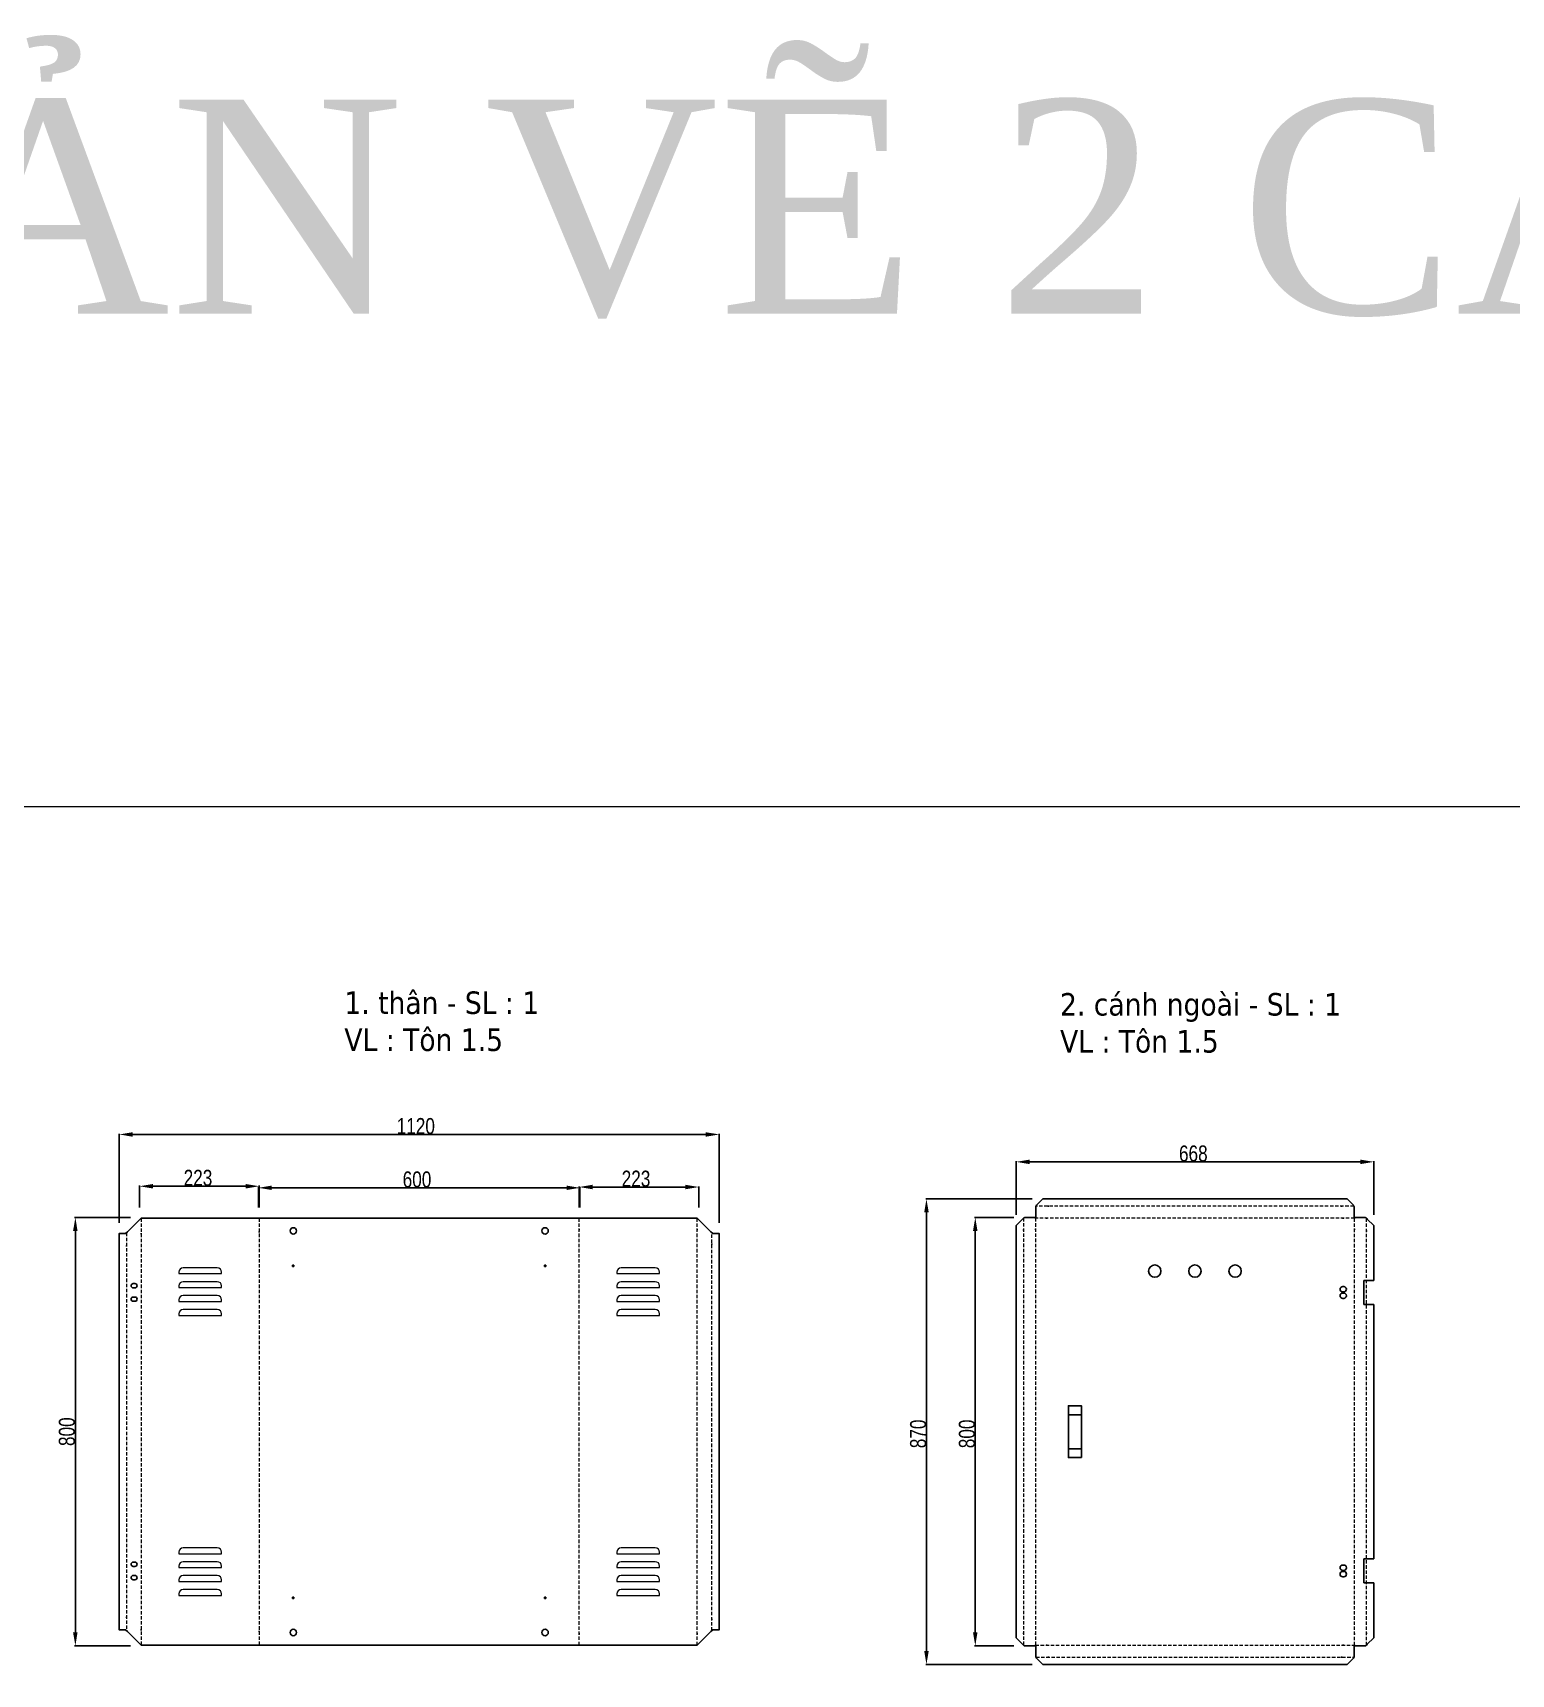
# Model space of a CAD drawing. Header units: inches. Extents: x 21 to 136330, y 8 to 58290.
# Drawn here: x 118291 to 121051, y 29254 to 32320 of the extents above; entities that cross this region are included whole.
import ezdxf
from ezdxf.enums import TextEntityAlignment as Align

# ---------------------------------------------------------------- set-up
doc = ezdxf.new("R2010")
doc.units = ezdxf.units.IN
doc.header["$MEASUREMENT"] = 0
doc.linetypes.add('HIDDEN', pattern=[9.525, 6.35, -3.175])
doc.layers.add('0 TĂNG CỨNG', color=7, linetype='Continuous', lineweight=15)
doc.layers.add('@.0.DM. NÉT ĐỨT', color=8, linetype='HIDDEN', lineweight=9)
for name, color, linetype in [('1-EMC-ACESS', 4, 'Continuous'), ('@.0.DM. NÉT CHÍNH', 7, 'Continuous'), ('@.DM. NÉT CẮT', 2, 'Continuous'), ('@.DM. ĐIỂM DẤU', 1, 'Continuous')]:
    doc.layers.add(name, color=color, linetype=linetype)
doc.layers.add('@.0.DM. KÍCH THƯỚC', color=8, linetype='Continuous', transparency=0.2)
doc.layers.add('@.0.DM. KÍCH THƯỚC @ 1', color=8, linetype='Continuous', transparency=0.2)
doc.styles.add('ARIAL', font='arial.ttf')
doc.styles.add('Note Text (ISO)', font='tahoma.ttf')
doc.styles.add('roman', font='roman.shx', dxfattribs={"width": 0.8})
doc.styles.add('Tahoma (Input Text)', font='tahoma.ttf')
doc.dimstyles.new('Kích thước Duy Mạnh', dxfattribs={"dimtxt": 30, "dimasz": 25, "dimexe": 1.25, "dimexo": 20, "dimtad": 1, "dimdec": 1, "dimtxsty": 'roman', "dimcen": 2.5, "dimclrd": 8, "dimclre": 8, "dimclrt": 2, "dimadec": 0, "dimazin": 0, "dimtfac": 1, "dimtdec": 1, "dimtix": 1, "dimtmove": 0, "dimatfit": 3, "dimfxl": 1, "dimtfillclr": 1, "dimarcsym": 0})

# ---------------------------------------------------------------- blocks, each defined once
blk = doc.blocks.new('KHUNG KT1')
at = {"color": 7}
blk.add_lwpolyline([(0, 0), (7128, 0), (7128, -5040), (0, -5040)], close=True, dxfattribs=at)
at = {"color": 1, "style": 'Tahoma (Input Text)', "flags": 8}
for tag, p in [('#03', (1514.7, -4846.3)), ('#01', (328.9, -4851.1)), ('#05', (2819, -4851.1)), ('#07', (4424, -4851.1)), ('#09', (5172.9, -4851.1)), ('#02', (189.8, -4995.1)), ('#04', (1755.3, -4995.1)), ('#06', (2727.8, -4995.1)), ('#08', (4382.7, -4995.1)), ('#10', (5172.9, -4995.1))]:
    blk.add_attdef(tag, p, '', height=60, dxfattribs=at)
blk.add_attdef('#11', text='', height=60, dxfattribs=at).set_placement((6996, -4961.6), align=Align.CENTER)
at = {"layer": '0 TĂNG CỨNG', "color": 1, "style": 'ARIAL'}
blk.add_attdef('#12', (852.8, -4987.6), '', height=60, dxfattribs=at)
blk = doc.blocks.new('*D1748')
at = {"layer": '@.0.DM. KÍCH THƯỚC', "color": 8, "lineweight": -2, "transparency": 16777216}
for p, q in [((118452.4, 30097.2), (118452.4, 30263.5)), ((119572.7, 30097.2), (119572.7, 30263.5))]:
    blk.add_line(p, q, dxfattribs=at)
at = {"layer": '@.0.DM. KÍCH THƯỚC', "lineweight": -2, "transparency": 16777216}
blk.add_line((119547.7, 30262.3), (118477.4, 30262.3), dxfattribs=at)
at = {"layer": '@.0.DM. KÍCH THƯỚC', "transparency": 16777216}
for points in [[(118477.4, 30266.4), (118477.4, 30258.1), (118452.4, 30262.3)], [(119547.7, 30266.4), (119547.7, 30258.1), (119572.7, 30262.3)]]:
    blk.add_solid(points, dxfattribs=at)
at = {"layer": 'Defpoints', "color": 0, "transparency": 16777216}
for p in [(118452.4, 30262.3), (118452.4, 30077.2), (119572.7, 30077.2)]:
    blk.add_point(p, dxfattribs=at)
at = {"layer": '@.0.DM. KÍCH THƯỚC', "color": 2, "transparency": 16777216, "insert": (118970.5, 30292.9), "char_height": 30, "attachment_point": 1, "style": 'roman'}
blk.add_mtext('1120', dxfattribs=at)
blk = doc.blocks.new('*D1749')
at = {"layer": '@.0.DM. KÍCH THƯỚC', "color": 8, "lineweight": -2, "transparency": 16777216}
for p, q in [((118490.4, 30125.7), (118490.4, 30166.8)), ((118713.8, 30125.7), (118713.8, 30166.8))]:
    blk.add_line(p, q, dxfattribs=at)
at = {"layer": '@.0.DM. KÍCH THƯỚC', "lineweight": -2, "transparency": 16777216}
blk.add_line((118515.4, 30165.5), (118688.8, 30165.5), dxfattribs=at)
at = {"layer": '@.0.DM. KÍCH THƯỚC', "transparency": 16777216}
for points in [[(118515.4, 30169.7), (118515.4, 30161.4), (118490.4, 30165.5)], [(118688.8, 30169.7), (118688.8, 30161.4), (118713.8, 30165.5)]]:
    blk.add_solid(points, dxfattribs=at)
at = {"layer": 'Defpoints', "color": 0, "transparency": 16777216}
for p in [(118713.8, 30165.5), (118490.4, 30105.7), (118713.8, 30105.7)]:
    blk.add_point(p, dxfattribs=at)
at = {"layer": '@.0.DM. KÍCH THƯỚC', "color": 2, "transparency": 16777216, "insert": (118572.8, 30196.2), "char_height": 30, "attachment_point": 1, "style": 'roman'}
blk.add_mtext('223', dxfattribs=at)
blk = doc.blocks.new('*D1750')
at = {"layer": '@.0.DM. KÍCH THƯỚC', "color": 8, "lineweight": -2, "transparency": 16777216}
for p, q in [((118712.3, 30125.7), (118712.3, 30163.9)), ((119312.7, 30125.7), (119312.7, 30163.9))]:
    blk.add_line(p, q, dxfattribs=at)
at = {"layer": '@.0.DM. KÍCH THƯỚC', "lineweight": -2, "transparency": 16777216}
blk.add_line((118737.3, 30162.6), (119287.7, 30162.6), dxfattribs=at)
at = {"layer": '@.0.DM. KÍCH THƯỚC', "transparency": 16777216}
for points in [[(118737.3, 30166.8), (118737.3, 30158.5), (118712.3, 30162.6)], [(119287.7, 30166.8), (119287.7, 30158.5), (119312.7, 30162.6)]]:
    blk.add_solid(points, dxfattribs=at)
at = {"layer": 'Defpoints', "color": 0, "transparency": 16777216}
for p in [(119312.7, 30162.6), (118712.3, 30105.7), (119312.7, 30105.7)]:
    blk.add_point(p, dxfattribs=at)
at = {"layer": '@.0.DM. KÍCH THƯỚC', "color": 2, "transparency": 16777216, "insert": (118981.7, 30193.3), "char_height": 30, "attachment_point": 1, "style": 'roman'}
blk.add_mtext('600', dxfattribs=at)
blk = doc.blocks.new('*D1751')
at = {"layer": '@.0.DM. KÍCH THƯỚC', "color": 8, "lineweight": -2, "transparency": 16777216}
for p, q in [((119311.2, 30125.7), (119311.2, 30165.3)), ((119534.6, 30125.7), (119534.6, 30165.3))]:
    blk.add_line(p, q, dxfattribs=at)
at = {"layer": '@.0.DM. KÍCH THƯỚC', "lineweight": -2, "transparency": 16777216}
blk.add_line((119509.6, 30164.1), (119336.2, 30164.1), dxfattribs=at)
at = {"layer": '@.0.DM. KÍCH THƯỚC', "transparency": 16777216}
for points in [[(119336.2, 30168.3), (119336.2, 30159.9), (119311.2, 30164.1)], [(119509.6, 30168.3), (119509.6, 30159.9), (119534.6, 30164.1)]]:
    blk.add_solid(points, dxfattribs=at)
at = {"layer": 'Defpoints', "color": 0, "transparency": 16777216}
for p in [(119311.2, 30164.1), (119311.2, 30105.7), (119534.6, 30105.7)]:
    blk.add_point(p, dxfattribs=at)
at = {"layer": '@.0.DM. KÍCH THƯỚC', "color": 2, "transparency": 16777216, "insert": (119390.6, 30194.7), "char_height": 30, "attachment_point": 1, "style": 'roman'}
blk.add_mtext('223', dxfattribs=at)
blk = doc.blocks.new('*D1792')
at = {"layer": '@.0.DM. KÍCH THƯỚC', "color": 8, "lineweight": -2, "transparency": 16777216}
for p, q in [((118473.3, 30107.2), (118369.3, 30107.2)), ((118473.4, 29307.2), (118369.3, 29307.2))]:
    blk.add_line(p, q, dxfattribs=at)
at = {"layer": '@.0.DM. KÍCH THƯỚC', "lineweight": -2, "transparency": 16777216}
blk.add_line((118370.6, 30082.2), (118370.6, 29332.2), dxfattribs=at)
at = {"layer": '@.0.DM. KÍCH THƯỚC', "transparency": 16777216}
for points in [[(118366.4, 30082.2), (118374.7, 30082.2), (118370.6, 30107.2)], [(118366.4, 29332.2), (118374.7, 29332.2), (118370.6, 29307.2)]]:
    blk.add_solid(points, dxfattribs=at)
at = {"layer": 'Defpoints', "color": 0, "transparency": 16777216}
for p in [(118493.3, 30107.2), (118370.6, 29307.2), (118493.4, 29307.2)]:
    blk.add_point(p, dxfattribs=at)
at = {"layer": '@.0.DM. KÍCH THƯỚC', "color": 2, "transparency": 16777216, "insert": (118354.9, 29707.2), "char_height": 30, "attachment_point": 5, "rotation": 90, "style": 'roman'}
blk.add_mtext('800', dxfattribs=at)
blk = doc.blocks.new('*D1793')
at = {"layer": '@.0.DM. KÍCH THƯỚC', "color": 8, "lineweight": -2, "transparency": 16777216}
for p, q in [((120157, 30142), (119958.4, 30142)), ((120157, 29272.4), (119958.4, 29272.4))]:
    blk.add_line(p, q, dxfattribs=at)
at = {"layer": '@.0.DM. KÍCH THƯỚC', "lineweight": -2, "transparency": 16777216}
blk.add_line((119959.6, 30117), (119959.6, 29297.4), dxfattribs=at)
at = {"layer": '@.0.DM. KÍCH THƯỚC', "transparency": 16777216}
for points in [[(119955.5, 30117), (119963.8, 30117), (119959.6, 30142)], [(119955.5, 29297.4), (119963.8, 29297.4), (119959.6, 29272.4)]]:
    blk.add_solid(points, dxfattribs=at)
at = {"layer": 'Defpoints', "color": 0, "transparency": 16777216}
for p in [(120177, 30142), (119959.6, 29272.4), (120177, 29272.4)]:
    blk.add_point(p, dxfattribs=at)
at = {"layer": '@.0.DM. KÍCH THƯỚC', "color": 2, "transparency": 16777216, "insert": (119929, 29676.3), "char_height": 30, "attachment_point": 1, "rotation": 90, "style": 'roman'}
blk.add_mtext('870', dxfattribs=at)
blk = doc.blocks.new('*D1794')
at = {"layer": '@.0.DM. KÍCH THƯỚC', "color": 8, "lineweight": -2, "transparency": 16777216}
for p, q in [((120127.1, 30112.1), (120127.1, 30212.3)), ((120794.7, 30112.1), (120794.7, 30212.3))]:
    blk.add_line(p, q, dxfattribs=at)
at = {"layer": '@.0.DM. KÍCH THƯỚC', "lineweight": -2, "transparency": 16777216}
blk.add_line((120152.1, 30211.1), (120769.7, 30211.1), dxfattribs=at)
at = {"layer": '@.0.DM. KÍCH THƯỚC', "transparency": 16777216}
for points in [[(120152.1, 30215.3), (120152.1, 30206.9), (120127.1, 30211.1)], [(120769.7, 30215.3), (120769.7, 30206.9), (120794.7, 30211.1)]]:
    blk.add_solid(points, dxfattribs=at)
at = {"layer": 'Defpoints', "color": 0, "transparency": 16777216}
for p in [(120794.7, 30211.1), (120127.1, 30092.1), (120794.7, 30092.1)]:
    blk.add_point(p, dxfattribs=at)
at = {"layer": '@.0.DM. KÍCH THƯỚC', "color": 2, "transparency": 16777216, "insert": (120431.1, 30241.7), "char_height": 30, "attachment_point": 1, "style": 'roman'}
blk.add_mtext('668', dxfattribs=at)
blk = doc.blocks.new('*D1795')
at = {"layer": '@.0.DM. KÍCH THƯỚC', "color": 8, "lineweight": -2, "transparency": 16777216}
for p, q in [((120122.5, 30107.2), (120049.5, 30107.2)), ((120122.5, 29307.2), (120049.5, 29307.2))]:
    blk.add_line(p, q, dxfattribs=at)
at = {"layer": '@.0.DM. KÍCH THƯỚC', "lineweight": -2, "transparency": 16777216}
blk.add_line((120050.8, 29332.2), (120050.8, 30082.2), dxfattribs=at)
at = {"layer": '@.0.DM. KÍCH THƯỚC', "transparency": 16777216}
for points in [[(120046.6, 30082.2), (120054.9, 30082.2), (120050.8, 30107.2)], [(120046.6, 29332.2), (120054.9, 29332.2), (120050.8, 29307.2)]]:
    blk.add_solid(points, dxfattribs=at)
at = {"layer": 'Defpoints', "color": 0, "transparency": 16777216}
for p in [(120050.8, 30107.2), (120142.5, 30107.2), (120142.5, 29307.2)]:
    blk.add_point(p, dxfattribs=at)
at = {"layer": '@.0.DM. KÍCH THƯỚC', "color": 2, "transparency": 16777216, "insert": (120020.1, 29676.3), "char_height": 30, "attachment_point": 1, "rotation": 90, "style": 'roman'}
blk.add_mtext('800', dxfattribs=at)

msp = doc.modelspace()

# ---------------------------------------------------------------- linework, layer by layer
at = {"layer": '@.0.DM. KÍCH THƯỚC'}
msp.add_lwpolyline([(120224.6855, 29738.9195), (120248.8355, 29738.9195), (120248.8355, 29675.4195), (120224.6855, 29675.4195)], close=True, dxfattribs=at)
at = {"layer": '@.0.DM. NÉT CHÍNH'}
for p, q in [((120165.0062, 30129.9553), (120177.0062, 30141.9553)), ((120177.0062, 30141.9553), (120744.8648, 30141.9553)), ((120744.8648, 30141.9553), (120756.8648, 30129.9553)), ((120127.1497, 30092.0988), (120139.1497, 30104.0988)), ((120162.332, 30107.1695), (120142.5426, 30107.1695)), ((120163.6355, 30126.5624), (120163.9811, 30127.4177)), ((120163.6355, 30107.1695), (120163.6355, 30126.5624)), ((120163.6355, 30107.1695), (120163.6355, 30105.8659)), ((120163.9811, 30127.4177), (120164.0924, 30127.6934)), ((120164.0924, 30127.6934), (120165.0062, 30129.9553)), ((120756.8648, 30129.9553), (120757.7786, 30127.6934)), ((120757.7786, 30127.6934), (120757.89, 30127.4177)), ((120757.89, 30127.4177), (120758.2355, 30126.5624)), ((120758.2355, 30126.5624), (120758.2355, 30107.1695)), ((120758.2355, 30107.1695), (120758.2355, 30105.8659)), ((120759.5391, 30107.1695), (120779.3285, 30107.1695)), ((120782.7214, 30104.0988), (120794.7214, 30092.0988)), ((120127.1497, 29322.2402), (120127.1497, 30092.0988)), ((120794.7214, 30092.0988), (120794.7214, 29989.6695)), ((120776.3285, 29944.6695), (120776.3285, 29989.6695)), ((120776.3285, 29989.6695), (120794.7214, 29989.6695)), ((120794.7214, 29944.6695), (120776.3285, 29944.6695)), ((120794.7214, 29944.6695), (120794.7214, 29469.6695)), ((120776.3285, 29469.6695), (120794.7214, 29469.6695)), ((120776.3285, 29424.6695), (120776.3285, 29469.6695)), ((120794.7214, 29424.6695), (120776.3285, 29424.6695)), ((120794.7214, 29424.6695), (120794.7214, 29322.2402)), ((120139.1497, 29310.2402), (120127.1497, 29322.2402)), ((120162.332, 29307.1695), (120142.5426, 29307.1695)), ((120163.6355, 29307.1695), (120163.6355, 29308.473)), ((120163.6355, 29287.7766), (120163.6355, 29307.1695)), ((120758.2355, 29307.1695), (120758.2355, 29308.473)), ((120758.2355, 29307.1695), (120758.2355, 29287.7766)), ((120759.5391, 29307.1695), (120779.3285, 29307.1695)), ((120794.7214, 29322.2402), (120782.7214, 29310.2402)), ((120163.9811, 29286.9212), (120163.6355, 29287.7766)), ((120164.0924, 29286.6456), (120163.9811, 29286.9212)), ((120165.0062, 29284.3836), (120164.0924, 29286.6456)), ((120177.0062, 29272.3836), (120165.0062, 29284.3836)), ((120756.8648, 29284.3836), (120744.8648, 29272.3836)), ((120757.89, 29286.9212), (120756.8648, 29284.3836)), ((120758.2355, 29287.7766), (120757.89, 29286.9212)), ((120744.8648, 29272.3836), (120177.0062, 29272.3836))]:
    msp.add_line(p, q, dxfattribs=at)
msp.add_lwpolyline([(118464.3604, 29337.1695), (118452.3604, 29337.1695), (118452.3604, 30077.1695), (118464.3604, 30077.1695), (118467.7533, 30080.1695), (118493.2533, 30105.6695), (119531.825, 30105.6695), (119557.325, 30080.1695), (119560.7179, 30077.1695), (119572.7179, 30077.1695), (119572.7179, 29337.1695), (119560.7179, 29337.1695), (119557.325, 29334.1695), (119531.825, 29308.6695), (118493.2533, 29308.6695), (118467.7533, 29334.1695)], close=True, dxfattribs=at)
for centre, start, end in [((120163.6355, 30107.1695), 180, 270), ((120758.2355, 30107.1695), 270, 0), ((120163.6355, 29307.1695), 90, 180), ((120758.2355, 29307.1695), 0, 90)]:
    msp.add_arc(centre, 1.3035, start, end, dxfattribs=at)
for points in [[(120141.4116, 30106.4449), (120140.6136, 30105.7984), (120139.8817, 30104.946), (120139.1497, 30104.0988)], [(120142.5426, 30107.1695), (120142.1508, 30106.9881), (120141.7742, 30106.7386), (120141.4116, 30106.4449)], [(120780.4594, 30106.4449), (120780.0969, 30106.7386), (120779.7202, 30106.9881), (120779.3285, 30107.1695)], [(120782.7214, 30104.0988), (120781.9894, 30104.946), (120781.2574, 30105.7984), (120780.4594, 30106.4449)], [(120139.1497, 29310.2402), (120139.8748, 29309.401), (120140.5962, 29308.5547), (120141.4116, 29307.894)], [(120141.4116, 29307.894), (120141.7667, 29307.6064), (120142.1411, 29307.3553), (120142.5426, 29307.1695)], [(120779.3285, 29307.1695), (120780.5826, 29307.7501), (120781.6568, 29309.0081), (120782.7214, 29310.2402)]]:
    msp.add_open_spline(points, degree=3, dxfattribs=at)
at = {"layer": '@.0.DM. NÉT ĐỨT'}
for p, q in [((118493.4497, 30105.6695), (118493.4497, 29308.6695)), ((118713.8427, 30105.6695), (118713.8427, 29308.6695)), ((119311.2356, 29308.6695), (119311.2356, 30105.6695)), ((119531.6285, 29308.6695), (119531.6285, 30105.6695)), ((120140.8462, 30105.9448), (120140.8462, 29308.3942)), ((120757.5502, 30128.2589), (120164.3209, 30128.2589)), ((120781.0249, 29308.3922), (120781.0249, 30105.9454)), ((118466.0568, 30078.6695), (118466.0568, 29335.6695)), ((119559.0214, 29335.6695), (119559.0214, 30078.6695)), ((120164.3209, 29286.0801), (120757.5502, 29286.0801))]:
    msp.add_line(p, q, dxfattribs=at)
msp.add_lwpolyline([(120758.632, 29308.473), (120758.632, 30105.8659), (120163.2391, 30105.8659), (120163.2391, 29308.473)], close=True, dxfattribs=at)
at = {"layer": '@.0.DM. NÉT ĐỨT', "color": 2, "linetype": 'Continuous'}
for points in [[(118635.6462, 30013.2891), (118571.6462, 30013.2891, 0.414213562), (118563.6462, 30005.2891), (118563.6462, 30002.2891), (118643.6462, 30002.2891), (118643.6462, 30005.2891, 0.414213562)], [(119453.432, 30013.2891), (119389.432, 30013.2891, 0.414213562), (119381.432, 30005.2891), (119381.432, 30002.2891), (119461.432, 30002.2891), (119461.432, 30005.2891, 0.414213562)], [(118635.6462, 29987.2891), (118571.6462, 29987.2891, 0.414213562), (118563.6462, 29979.2891), (118563.6462, 29976.2891), (118643.6462, 29976.2891), (118643.6462, 29979.2891, 0.414213562)], [(119453.432, 29987.2891), (119389.432, 29987.2891, 0.414213562), (119381.432, 29979.2891), (119381.432, 29976.2891), (119461.432, 29976.2891), (119461.432, 29979.2891, 0.414213562)], [(118635.6462, 29961.2891), (118571.6462, 29961.2891, 0.414213562), (118563.6462, 29953.2891), (118563.6462, 29950.2891), (118643.6462, 29950.2891), (118643.6462, 29953.2891, 0.414213562)], [(119453.432, 29961.2891), (119389.432, 29961.2891, 0.414213562), (119381.432, 29953.2891), (119381.432, 29950.2891), (119461.432, 29950.2891), (119461.432, 29953.2891, 0.414213562)], [(118635.6462, 29935.2891), (118571.6462, 29935.2891, 0.414213562), (118563.6462, 29927.2891), (118563.6462, 29924.2891), (118643.6462, 29924.2891), (118643.6462, 29927.2891, 0.414213562)], [(119453.432, 29935.2891), (119389.432, 29935.2891, 0.414213562), (119381.432, 29927.2891), (119381.432, 29924.2891), (119461.432, 29924.2891), (119461.432, 29927.2891, 0.414213562)], [(118635.6462, 29490.2891), (118571.6462, 29490.2891, 0.414213562), (118563.6462, 29482.2891), (118563.6462, 29479.2891), (118643.6462, 29479.2891), (118643.6462, 29482.2891, 0.414213562)], [(119453.432, 29490.2891), (119389.432, 29490.2891, 0.414213562), (119381.432, 29482.2891), (119381.432, 29479.2891), (119461.432, 29479.2891), (119461.432, 29482.2891, 0.414213562)], [(118635.6462, 29464.2891), (118571.6462, 29464.2891, 0.414213562), (118563.6462, 29456.2891), (118563.6462, 29453.2891), (118643.6462, 29453.2891), (118643.6462, 29456.2891, 0.414213562)], [(119453.432, 29464.2891), (119389.432, 29464.2891, 0.414213562), (119381.432, 29456.2891), (119381.432, 29453.2891), (119461.432, 29453.2891), (119461.432, 29456.2891, 0.414213562)], [(118635.6462, 29438.2891), (118571.6462, 29438.2891, 0.414213562), (118563.6462, 29430.2891), (118563.6462, 29427.2891), (118643.6462, 29427.2891), (118643.6462, 29430.2891, 0.414213562)], [(119453.432, 29438.2891), (119389.432, 29438.2891, 0.414213562), (119381.432, 29430.2891), (119381.432, 29427.2891), (119461.432, 29427.2891), (119461.432, 29430.2891, 0.414213562)], [(118635.6462, 29412.2891), (118571.6462, 29412.2891, 0.414213562), (118563.6462, 29404.2891), (118563.6462, 29401.2891), (118643.6462, 29401.2891), (118643.6462, 29404.2891, 0.414213562)], [(119453.432, 29412.2891), (119389.432, 29412.2891, 0.414213562), (119381.432, 29404.2891), (119381.432, 29401.2891), (119461.432, 29401.2891), (119461.432, 29404.2891, 0.414213562)]]:
    msp.add_lwpolyline(points, format="xyb", close=True, dxfattribs=at)
at = {"layer": '@.DM. NÉT CẮT'}
for points in [[(118478.7533, 29975.6695), (118481.7533, 29975.6695, 1), (118481.7533, 29983.6695), (118478.7533, 29983.6695, 1)], [(118478.7533, 29950.6695), (118481.7533, 29950.6695, 1), (118481.7533, 29958.6695), (118478.7533, 29958.6695, 1)], [(120738.6355, 29968.1695), (120736.9355, 29968.1695, -1), (120736.9355, 29978.1695), (120738.6355, 29978.1695, -1)], [(120738.6355, 29956.1695), (120736.9355, 29956.1695, -1), (120736.9355, 29966.1695), (120738.6355, 29966.1695, -1)], [(118478.7533, 29455.6695), (118481.7533, 29455.6695, 1), (118481.7533, 29463.6695), (118478.7533, 29463.6695, 1)], [(120738.9355, 29448.1695), (120736.9355, 29448.1695, -1), (120736.9355, 29458.1695), (120738.9355, 29458.1695, -1)], [(118481.7533, 29438.6695), (118478.7533, 29438.6695, 1), (118478.7533, 29430.6695), (118481.7533, 29430.6695, 1)], [(120738.9355, 29436.1695), (120736.9355, 29436.1695, -1), (120736.9355, 29446.1695), (120738.9355, 29446.1695, -1)]]:
    msp.add_lwpolyline(points, format="xyb", close=True, dxfattribs=at)
msp.add_lwpolyline([(120248.8355, 29658.6695), (120224.6855, 29658.6695), (120224.6855, 29755.6695), (120248.8355, 29755.6695)], close=True, dxfattribs=at)
for centre, radius in [((118777.5391, 30082.1695), 6), ((119247.5391, 30082.1695), 6), ((120385.9355, 30007.1695), 11.5), ((120460.9355, 30007.1695), 11.5), ((120535.9355, 30007.1695), 11.5), ((118777.5391, 29332.1695), 6), ((119247.5391, 29332.1695), 6)]:
    msp.add_circle(centre, radius, dxfattribs=at)
at = {"layer": '@.DM. ĐIỂM DẤU'}
for p, q in [((120183.2391, 30105.8659), (120185.2391, 30105.8659)), ((120185.9603, 30128.2589), (120187.9603, 30128.2589)), ((120735.9108, 30128.2589), (120733.9108, 30128.2589)), ((120738.632, 30105.8659), (120736.632, 30105.8659)), ((118493.4497, 30078.1925), (118493.4497, 30076.1925)), ((118713.8427, 30080.9039), (118713.8427, 30078.9039)), ((119311.2356, 30085.6695), (119311.2356, 30083.6695)), ((119531.6285, 30085.6695), (119531.6285, 30083.6695)), ((120140.8462, 30084.6196), (120140.8462, 30082.6196)), ((120163.2391, 30085.8659), (120163.2391, 30083.8659)), ((120758.632, 30085.8659), (120758.632, 30083.8659)), ((120781.0249, 30082.7558), (120781.0249, 30080.7558)), ((118466.0568, 30054.9011), (118466.0568, 30052.9011)), ((119559.0214, 30058.6695), (119559.0214, 30056.6695)), ((118775.0391, 30017.1695), (118780.0391, 30017.1695)), ((118777.5391, 30019.6695), (118777.5391, 30014.6695)), ((119245.0391, 30017.1695), (119250.0391, 30017.1695)), ((119247.5391, 30019.6695), (119247.5391, 30014.6695)), ((118775.0391, 29397.1695), (118780.0391, 29397.1695)), ((118777.5391, 29399.6695), (118777.5391, 29394.6695)), ((119245.0391, 29397.1695), (119250.0391, 29397.1695)), ((119247.5391, 29399.6695), (119247.5391, 29394.6695)), ((118466.0568, 29359.4378), (118466.0568, 29361.4378)), ((118493.4497, 29336.1464), (118493.4497, 29338.1464)), ((118713.8427, 29333.4351), (118713.8427, 29335.4351)), ((119559.0214, 29355.6695), (119559.0214, 29357.6695)), ((119311.2356, 29328.6695), (119311.2356, 29330.6695)), ((119531.6285, 29328.6695), (119531.6285, 29330.6695)), ((120140.8462, 29329.7194), (120140.8462, 29331.7194)), ((120163.2391, 29328.473), (120163.2391, 29330.473)), ((120183.2391, 29308.473), (120185.2391, 29308.473)), ((120738.632, 29308.473), (120736.632, 29308.473)), ((120758.632, 29328.473), (120758.632, 29330.473)), ((120781.0249, 29329.7194), (120781.0249, 29331.7194)), ((120185.9603, 29286.0801), (120187.9603, 29286.0801)), ((120735.9108, 29286.0801), (120733.9108, 29286.0801))]:
    msp.add_line(p, q, dxfattribs=at)

# ---------------------------------------------------------------- block references
at = {"layer": '0 TĂNG CỨNG', "color": 1, "xscale": 0.6789308409752146, "yscale": 0.6789308409752146, "zscale": 0.6789308409752146}
msp.add_blockref('KHUNG KT1', (118145.6544, 30874.8737), dxfattribs=at)

# ---------------------------------------------------------------- texts
at = {"layer": '1-EMC-ACESS', "color": 1, "linetype": 'ByBlock', "lineweight": -2, "insert": (121132.0202, 32194.8949), "char_height": 400.0752, "width": 13787.318684, "attachment_point": 2, "style": 'ARIAL'}
msp.add_mtext('{\\fTimes New Roman|b0|i0|c0|p18;\\C2;BẢN VẼ 2 CÁNH TÔN 1.5}', dxfattribs=at)
at = {"layer": '@.0.DM. NÉT CHÍNH', "color": 2, "char_height": 41.999999, "width": 551.411705, "attachment_point": 1, "line_spacing_factor": 0.987884, "style": 'Note Text (ISO)'}
for s, insert in [('\\fTahoma|b0|i0;1. thân - SL : 1\\P\\fTahoma|b0|i0;VL : Tôn 1.5', (118872.8871, 30529.3236)), ('\\fTahoma|b0|i0;2. cánh ngoài - SL : 1\\P\\fTahoma|b0|i0;VL : Tôn 1.5\\P', (120209.0831, 30526.3487))]:
    msp.add_mtext(s, dxfattribs=dict(at, insert=insert))

# ---------------------------------------------------------------- dimensions: what is measured, and where the dimension line sits
at = {"layer": '@.0.DM. KÍCH THƯỚC @ 1'}
for base, p1, p2, picture, middle in [((118452.3604, 30262.2712), (119572.7179, 30077.1695), (118452.3604, 30077.1695), '*D1748', (119008.2232, 30262.2712)), ((120794.7214, 30211.0988), (120127.1497, 30092.0988), (120794.7214, 30092.0988), '*D1794', (120461.9355, 30211.0988)), ((119311.2356, 30164.0951), (119534.6285, 30105.6695), (119311.2356, 30105.6695), '*D1751', (119421.432, 30164.0951))]:
    dim = msp.add_linear_dim(base=base, p1=p1, p2=p2, dimstyle='Kích thước Duy Mạnh', override={"dimscale": 1, "dimdec": 0, "dimclrd": 256, "dimtdec": 0, "dimtix": 1, "dimtofl": 0, "dimtmove": 0, "dimatfit": 1}, dxfattribs=at)
    dim.commit()
    dim.dimension.update_dxf_attribs({"geometry": picture, "text_midpoint": middle, "dimtype": 128})
for base, p1, p2, angle, picture, middle in [((118713.8427, 30165.5492), (118490.4497, 30105.6695), (118713.8427, 30105.6695), 180, '*D1749', (118603.6462, 30165.5492)), ((119312.7356, 30162.6409), (118712.3427, 30105.6695), (119312.7356, 30105.6695), 180, '*D1750', (119012.5391, 30162.6409)), ((119959.6298, 29272.3836), (120177.0062, 30141.9553), (120177.0062, 29272.3836), 270, '*D1793', (119959.6298, 29707.1695)), ((120050.7557, 30107.1695), (120142.5426, 29307.1695), (120142.5426, 30107.1695), 90, '*D1795', (120050.7557, 29707.1695))]:
    dim = msp.add_linear_dim(base=base, p1=p1, p2=p2, angle=angle, dimstyle='Kích thước Duy Mạnh', override={"dimscale": 1, "dimdec": 0, "dimclrd": 256, "dimtdec": 0, "dimtix": 1, "dimtofl": 0, "dimtmove": 0, "dimatfit": 1}, dxfattribs=at)
    dim.commit()
    dim.dimension.update_dxf_attribs({"geometry": picture, "text_midpoint": middle, "dimtype": 128})
dim = msp.add_linear_dim(base=(118370.5744, 29307.1695), p1=(118493.2533, 30107.1695), p2=(118493.4497, 29307.1695), angle=90, dimstyle='Kích thước Duy Mạnh', override={"dimscale": 1, "dimdec": 0, "dimclrd": 256, "dimtdec": 0, "dimtix": 1, "dimtofl": 1, "dimtmove": 0, "dimatfit": 3}, dxfattribs=at)
dim.commit()
dim.dimension.update_dxf_attribs({"geometry": '*D1792', "text_midpoint": (118354.9494, 29707.1695)})

doc.saveas('drawing.dxf')
